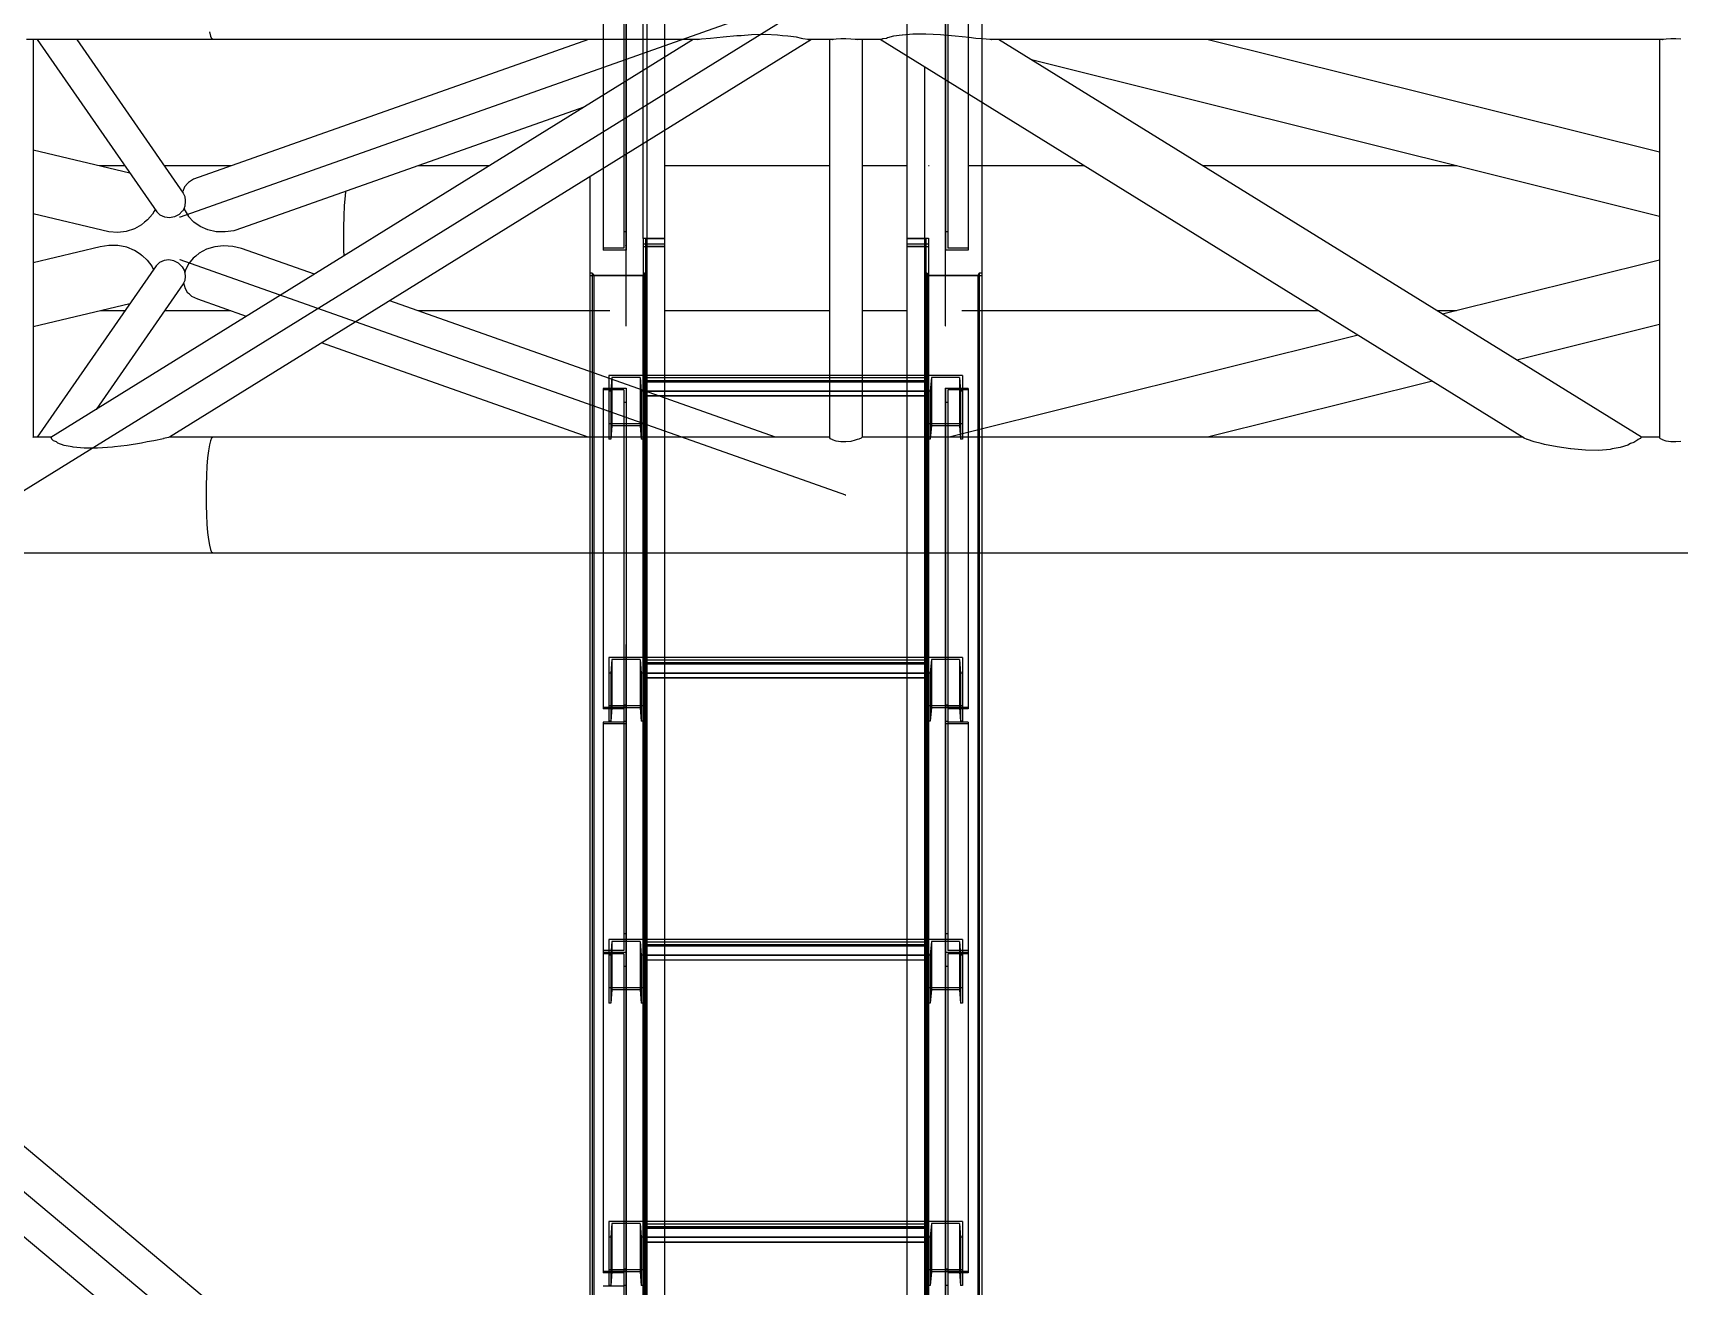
# Model space of a CAD drawing. Header units: millimetres. Extents: x 150209.93 to 150215.05, y 136675.65 to 136679.93.
# Drawn here: x 150211.0065 to 150211.1219, y 136676.7373 to 136676.8251 of the extents above; entities that cross this region are included whole.
import ezdxf

# ---------------------------------------------------------------- set-up
doc = ezdxf.new("R2010")
doc.units = ezdxf.units.MM
doc.header["$LTSCALE"] = 0.25
for name, pattern in [('CENTER', [50.8, 31.75, -6.35, 6.35, -6.35]), ('XKITLINE00', [0]), ('XKITLINE02', [4, 2, -2]), ('XKITLINE03', [6, 3, -1, 1, -1])]:
    doc.linetypes.add(name, pattern=pattern)

# ---------------------------------------------------------------- blocks, each defined once
blk = doc.blocks.new('çatıı')
at = {"color": 116, "linetype": 'XKITLINE02', "true_color": 0x136734}
for p, q in [((10605, 7540.27), (10605, 5898.21)), ((10605.85, 7540.13), (10605.85, 5898.35)), ((10704.15, 7540.13), (10704.15, 5898.35)), ((10705, 7540.27), (10705, 5898.21)), ((10586.3, 7532.54), (10586.3, 5921.85)), ((10587.15, 7532.54), (10587.15, 5888.14)), ((10587.68, 7532), (10587.68, 5887.3)), ((10604.92, 7532), (10604.92, 5887.3)), ((10605.45, 7532.54), (10605.45, 5888.14)), ((10703.7, 7532.54), (10703.69, 5960.34)), ((10704.55, 7532.54), (10704.54, 5888.14)), ((10705.08, 7532), (10705.07, 5887.3)), ((10722.31, 7532), (10722.31, 5887.3)), ((10722.85, 7532.54), (10722.84, 5888.14)), ((10612.5, 7484.98), (10612.5, 5900.19)), ((10697.5, 7470.57), (10697.5, 5900.19)), ((10606.3, 6010.57), (10606.3, 5888.14)), ((10612.5, 6010.57), (10612.5, 5938.07)), ((10697.5, 6010.57), (10697.5, 5964.17)), ((10723.69, 6010.57), (10723.69, 5888.14)), ((10598.21, 5988.18), (10598.21, 5896.84)), ((10599.01, 5988.18), (10599.01, 5896.2)), ((10710.99, 5988.18), (10710.99, 5896.2)), ((10711.79, 5988.18), (10711.79, 5896.84)), ((10591.01, 5982.46), (10591.01, 5896.2)), ((10718.99, 5982.46), (10718.99, 5896.2)), ((10599.01, 5902.56), (10598.21, 5902.56)), ((10605, 5900.27), (10605, 4257.26)), ((10612.5, 5900.27), (10605, 5900.27)), ((10612.5, 5900.27), (10605, 5900.27)), ((10606.3, 5898.21), (10605, 5898.21)), ((10612.5, 5900.19), (10605.85, 5900.13)), ((10612.5, 5900.15), (10605.85, 5900.07)), ((10605.85, 5900.07), (10605.85, 4257.47)), ((10612.5, 5898.3), (10605.85, 5898.35)), ((10612.5, 5900.27), (10612.5, 5898.21)), ((10612.5, 5900.27), (10612.5, 5900.19)), ((10612.5, 5898.3), (10612.5, 5898.21)), ((10705, 5900.27), (10697.5, 5900.27)), ((10697.5, 5900.27), (10697.5, 5897.39)), ((10705, 5900.27), (10697.5, 5900.27)), ((10697.5, 5900.27), (10697.5, 5900.19)), ((10704.15, 5900.13), (10697.5, 5900.19)), ((10704.15, 5900.07), (10697.5, 5900.15)), ((10704.15, 5898.35), (10697.5, 5898.3)), ((10705, 5898.21), (10703.69, 5898.21)), ((10704.15, 5900.07), (10704.15, 5856.9)), ((10704.15, 5898.21), (10704.15, 4257.47)), ((10705, 5900.27), (10705, 5887.43)), ((10705, 5898.21), (10705, 4257.26)), ((10710.99, 5902.56), (10710.99, 5896.2)), ((10711.79, 5902.56), (10710.99, 5902.56)), ((10711.79, 5902.56), (10711.79, 5896.84)), ((10598.21, 5896.84), (10591.01, 5896.84)), ((10599.01, 5896.2), (10591.01, 5896.2)), ((10606.3, 5897.26), (10605, 5897.26)), ((10606.3, 5897.46), (10605.85, 5897.47)), ((10612.5, 5897.39), (10612.5, 4260.15)), ((10697.5, 5897.39), (10697.5, 5858.38)), ((10697.5, 5897.26), (10697.5, 5789.97)), ((10704.15, 5897.47), (10703.69, 5897.46)), ((10705, 5897.26), (10703.69, 5897.26)), ((10718.99, 5896.2), (10710.99, 5896.2)), ((10718.99, 5896.84), (10711.79, 5896.84)), ((10718.99, 5896.84), (10718.99, 5896.2)), ((10586.3, 5888.14), (10586.3, 4204.83)), ((10587.15, 5888.14), (10586.3, 5888.14)), ((10587.15, 5888.14), (10586.3, 5888.14)), ((10587.15, 5888.14), (10587.15, 4205.79)), ((10587.15, 5888.14), (10587.68, 5887.3)), ((10587.15, 5888.14), (10587.68, 5887.3)), ((10587.68, 5887.3), (10587.69, 4203.68)), ((10604.92, 5887.3), (10587.68, 5887.3)), ((10604.92, 5887.3), (10587.68, 5887.3)), ((10605.45, 5888.14), (10604.92, 5887.3)), ((10605.45, 5888.14), (10604.92, 5887.3)), ((10604.92, 5887.3), (10604.92, 4186.75)), ((10605.45, 5888.14), (10605.45, 4187.82)), ((10606.3, 5888.14), (10605.45, 5888.14)), ((10606.3, 5888.14), (10605.45, 5888.14)), ((10606.3, 5888.14), (10606.3, 5887.19)), ((10703.7, 5888.14), (10703.69, 4320.34)), ((10704.54, 5888.14), (10703.69, 5888.14)), ((10704.55, 5888.14), (10703.7, 5888.14)), ((10704.55, 5888.14), (10704.54, 4258.3)), ((10704.54, 5888.14), (10705.07, 5887.3)), ((10704.55, 5888.14), (10705.08, 5887.3)), ((10705.08, 5887.3), (10705.07, 4257.8)), ((10722.31, 5887.3), (10705.07, 5887.3)), ((10722.31, 5887.3), (10705.08, 5887.3)), ((10722.85, 5888.14), (10722.31, 5887.3)), ((10722.84, 5888.14), (10722.31, 5887.3)), ((10722.31, 5887.3), (10722.31, 4257.8)), ((10722.85, 5888.14), (10722.84, 4258.3)), ((10723.69, 5888.14), (10722.84, 5888.14)), ((10723.7, 5888.14), (10722.85, 5888.14)), ((10723.7, 5888.14), (10723.7, 5887.19)), ((10586.3, 5853.61), (10586.3, 5789.97)), ((10593.02, 5852.2), (10593.02, 5846.76)), ((10605.02, 5852.2), (10593.02, 5852.2)), ((10605.02, 5852.2), (10605.02, 5844.95)), ((10612.5, 5852.2), (10605.02, 5852.2)), ((10605.02, 5852.2), (10605.02, 5846.76)), ((10681.74, 5852.2), (10670.34, 5852.2)), ((10705, 5852.2), (10697.5, 5852.2)), ((10705, 5852.2), (10705, 5835.32)), ((10705, 5852.2), (10705, 5846.76)), ((10717, 5852.2), (10705, 5852.2)), ((10705, 5852.2), (10705, 5844.95)), ((10717, 5852.2), (10717, 5835.32)), ((10717, 5852.2), (10717, 5846.76)), ((10591.01, 5847.67), (10591.01, 5847.18)), ((10599.01, 5847.67), (10591.01, 5847.67)), ((10591.01, 5847.67), (10591.01, 5735.36)), ((10598.21, 5847.18), (10591.01, 5847.18)), ((10593.02, 5851.23), (10593.02, 5830.57)), ((10593.7, 5846.76), (10593.02, 5846.76)), ((10593.02, 5846.76), (10593.02, 5829.88)), ((10594.08, 5851.51), (10593.7, 5846.76)), ((10593.7, 5846.76), (10593.7, 5829.88)), ((10603.95, 5851.51), (10594.08, 5851.51)), ((10594.08, 5851.51), (10594.08, 5834.63)), ((10598.21, 5847.18), (10598.21, 5842.76)), ((10598.21, 5847.18), (10598.21, 5730.94)), ((10599.01, 5847.67), (10599.01, 5842.76)), ((10599.01, 5847.67), (10599.01, 5730.94)), ((10603.95, 5851.51), (10604.34, 5846.76)), ((10603.95, 5851.51), (10603.95, 5834.63)), ((10605.02, 5846.76), (10604.34, 5846.76)), ((10604.34, 5846.76), (10604.34, 5829.88)), ((10705, 5851.35), (10605.02, 5851.35)), ((10612.5, 5850.39), (10605.02, 5850.39)), ((10705, 5849.86), (10605.02, 5849.86)), ((10605.02, 5847.38), (10605.02, 5830.57)), ((10705, 5846.76), (10605.02, 5846.76)), ((10605.02, 5846.76), (10605.02, 5829.88)), ((10705, 5846.66), (10605.02, 5846.66)), ((10606.3, 5846.54), (10606.3, 5789.97)), ((10681.74, 5850.39), (10670.34, 5850.39)), ((10705, 5850.39), (10697.5, 5850.39)), ((10705, 5846.76), (10705, 5830.57)), ((10705.68, 5846.76), (10705, 5846.76)), ((10706.06, 5851.51), (10705.68, 5846.76)), ((10705.68, 5846.76), (10705.68, 5829.88)), ((10706.06, 5851.51), (10706.06, 5834.63)), ((10715.93, 5851.51), (10706.06, 5851.51)), ((10710.99, 5847.67), (10710.99, 5730.94)), ((10718.99, 5847.67), (10710.99, 5847.67)), ((10711.79, 5847.18), (10711.79, 5730.94)), ((10718.99, 5847.18), (10711.79, 5847.18)), ((10715.93, 5851.51), (10715.93, 5834.63)), ((10715.93, 5851.51), (10716.32, 5846.76)), ((10716.32, 5846.76), (10716.32, 5829.88)), ((10717, 5846.76), (10716.32, 5846.76)), ((10717, 5846.76), (10717, 5830.57)), ((10718.99, 5847.67), (10718.99, 5735.36)), ((10599.01, 5842.76), (10598.21, 5842.76)), ((10705, 5845.06), (10605.02, 5845.06)), ((10612.5, 5844.95), (10605.02, 5844.95)), ((10612.5, 5844.35), (10612.5, 5789.97)), ((10681.74, 5844.95), (10670.34, 5844.95)), ((10705, 5844.95), (10697.5, 5844.95)), ((10711.79, 5842.76), (10710.99, 5842.76)), ((10605.02, 5835.32), (10593.02, 5835.32)), ((10594.08, 5834.63), (10593.7, 5829.88)), ((10603.95, 5834.63), (10594.08, 5834.63)), ((10603.95, 5834.63), (10604.34, 5829.88)), ((10705, 5835.32), (10705, 5829.88)), ((10717, 5835.32), (10705, 5835.32)), ((10706.06, 5834.63), (10705.68, 5829.88)), ((10715.93, 5834.63), (10706.06, 5834.63)), ((10715.93, 5834.63), (10716.32, 5829.88)), ((10717, 5835.32), (10717, 5829.88)), ((10593.7, 5829.88), (10593.02, 5829.88)), ((10605.02, 5829.88), (10604.34, 5829.88)), ((10703.69, 5830.57), (10703.69, 5789.97)), ((10705.68, 5829.88), (10705, 5829.88)), ((10717, 5829.88), (10716.32, 5829.88)), ((10723.69, 5833.43), (10723.69, 5789.97)), ((10593.02, 5753.34), (10593.02, 5747.91)), ((10605.02, 5753.34), (10593.02, 5753.34)), ((10593.02, 5753.34), (10593.02, 5735.85)), ((10593.7, 5747.91), (10593.02, 5747.91)), ((10593.02, 5747.91), (10593.02, 5731.02)), ((10594.08, 5752.65), (10593.7, 5747.91)), ((10593.7, 5747.91), (10593.7, 5731.02)), ((10603.95, 5752.65), (10594.08, 5752.65)), ((10594.08, 5752.65), (10594.08, 5735.77)), ((10603.95, 5752.65), (10604.34, 5747.91)), ((10603.95, 5752.65), (10603.95, 5735.77)), ((10605.02, 5747.91), (10604.34, 5747.91)), ((10604.34, 5747.91), (10604.34, 5731.02)), ((10605.02, 5753.34), (10605.02, 5746.1)), ((10612.5, 5753.34), (10605.02, 5753.34)), ((10605.02, 5753.34), (10605.02, 5747.91)), ((10605.02, 5753.34), (10605.02, 5736.46)), ((10705, 5752.49), (10605.02, 5752.49)), ((10612.5, 5751.53), (10605.02, 5751.53)), ((10705, 5751), (10605.02, 5751)), ((10705, 5747.91), (10605.02, 5747.91)), ((10605.02, 5747.91), (10605.02, 5731.02)), ((10705, 5747.8), (10605.02, 5747.8)), ((10705, 5753.34), (10697.5, 5753.34)), ((10705, 5751.53), (10697.5, 5751.53)), ((10705, 5753.34), (10705, 5736.46)), ((10705, 5753.34), (10705, 5747.91)), ((10717, 5753.34), (10705, 5753.34)), ((10705, 5753.34), (10705, 5746.1)), ((10705, 5747.91), (10705, 5731.02)), ((10705.68, 5747.91), (10705, 5747.91)), ((10706.06, 5752.65), (10705.68, 5747.91)), ((10705.68, 5747.91), (10705.68, 5731.02)), ((10706.06, 5752.65), (10706.06, 5735.77)), ((10715.93, 5752.65), (10706.06, 5752.65)), ((10715.93, 5752.65), (10715.93, 5735.77)), ((10715.93, 5752.65), (10716.32, 5747.91)), ((10716.32, 5747.91), (10716.32, 5731.02)), ((10717, 5747.91), (10716.32, 5747.91)), ((10717, 5753.34), (10717, 5736.46)), ((10717, 5753.34), (10717, 5747.91)), ((10717, 5747.91), (10717, 5731.02)), ((10705, 5746.2), (10605.02, 5746.2)), ((10612.5, 5746.1), (10605.02, 5746.1)), ((10705, 5746.1), (10697.5, 5746.1)), ((10605.02, 5736.46), (10593.02, 5736.46)), ((10599.01, 5736.69), (10598.21, 5736.69)), ((10598.21, 5736.69), (10598.21, 5730.76)), ((10598.21, 5736.69), (10598.21, 5650.62)), ((10599.01, 5736.69), (10599.01, 5730.1)), ((10599.01, 5736.69), (10599.01, 5649.96)), ((10605.02, 5736.46), (10605.02, 5731.02)), ((10705, 5736.46), (10705, 5731.02)), ((10717, 5736.46), (10705, 5736.46)), ((10710.99, 5736.69), (10710.99, 5649.96)), ((10711.79, 5736.69), (10710.99, 5736.69)), ((10711.79, 5736.69), (10711.79, 5650.62)), ((10717, 5736.46), (10717, 5731.02)), ((10599.01, 5735.85), (10591.01, 5735.85)), ((10598.21, 5735.36), (10591.01, 5735.36)), ((10598.21, 5730.76), (10591.01, 5730.76)), ((10591.01, 5730.76), (10591.01, 5730.1)), ((10591.01, 5730.76), (10591.01, 5649.96)), ((10593.7, 5731.02), (10593.02, 5731.02)), ((10594.08, 5735.77), (10593.7, 5731.02)), ((10603.95, 5735.77), (10594.08, 5735.77)), ((10599.01, 5730.94), (10598.21, 5730.94)), ((10603.95, 5735.77), (10604.34, 5731.02)), ((10605.02, 5731.02), (10604.34, 5731.02)), ((10705.68, 5731.02), (10705, 5731.02)), ((10706.06, 5735.77), (10705.68, 5731.02)), ((10715.93, 5735.77), (10706.06, 5735.77)), ((10710.99, 5735.85), (10710.99, 5730.94)), ((10718.99, 5735.85), (10710.99, 5735.85)), ((10711.79, 5730.94), (10710.99, 5730.94)), ((10711.79, 5735.36), (10711.79, 5730.94)), ((10718.99, 5735.36), (10711.79, 5735.36)), ((10718.99, 5730.76), (10711.79, 5730.76)), ((10715.93, 5735.77), (10716.32, 5731.02)), ((10717, 5731.02), (10716.32, 5731.02)), ((10718.99, 5735.85), (10718.99, 5735.36)), ((10718.99, 5730.76), (10718.99, 5649.96)), ((10599.01, 5730.1), (10591.01, 5730.1)), ((10718.99, 5730.1), (10710.99, 5730.1)), ((10599.01, 5656.54), (10598.21, 5656.54)), ((10710.99, 5656.54), (10710.99, 5649.96)), ((10711.79, 5656.54), (10710.99, 5656.54)), ((10711.79, 5656.54), (10711.79, 5650.62)), ((10598.21, 5650.62), (10591.01, 5650.62)), ((10599.01, 5649.96), (10591.01, 5649.96)), ((10591.01, 5649.96), (10591.01, 5649.47)), ((10599.01, 5649.96), (10591.01, 5649.96)), ((10591.01, 5649.96), (10591.01, 5537.64)), ((10593.02, 5654.49), (10593.02, 5649.05)), ((10605.02, 5654.49), (10593.02, 5654.49)), ((10593.02, 5654.49), (10593.02, 5637.6)), ((10594.08, 5653.79), (10593.7, 5649.05)), ((10603.95, 5653.79), (10594.08, 5653.79)), ((10594.08, 5653.79), (10594.08, 5636.91)), ((10599.01, 5649.96), (10599.01, 5533.22)), ((10603.95, 5653.79), (10604.34, 5649.05)), ((10603.95, 5653.79), (10603.95, 5636.91)), ((10605.02, 5654.49), (10605.02, 5649.05)), ((10605.02, 5654.49), (10605.02, 5637.6)), ((10605.02, 5654.49), (10605.02, 5647.24)), ((10612.5, 5654.49), (10605.02, 5654.49)), ((10705, 5653.63), (10605.02, 5653.63)), ((10612.5, 5652.68), (10605.02, 5652.68)), ((10705, 5652.15), (10605.02, 5652.15)), ((10705, 5654.49), (10697.5, 5654.49)), ((10705, 5652.68), (10697.5, 5652.68)), ((10705, 5654.49), (10705, 5637.6)), ((10705, 5654.49), (10705, 5649.05)), ((10717, 5654.49), (10705, 5654.49)), ((10705, 5654.49), (10705, 5647.24)), ((10706.06, 5653.79), (10705.68, 5649.05)), ((10706.06, 5653.79), (10706.06, 5636.91)), ((10715.93, 5653.79), (10706.06, 5653.79)), ((10718.99, 5649.96), (10710.99, 5649.96)), ((10710.99, 5649.96), (10710.99, 5533.22)), ((10718.99, 5649.96), (10710.99, 5649.96)), ((10718.99, 5650.62), (10711.79, 5650.62)), ((10715.93, 5653.79), (10715.93, 5636.91)), ((10715.93, 5653.79), (10716.32, 5649.05)), ((10717, 5654.49), (10717, 5637.6)), ((10717, 5654.49), (10717, 5649.05)), ((10718.99, 5650.62), (10718.99, 5649.96)), ((10718.99, 5649.96), (10718.99, 5537.64)), ((10598.21, 5649.47), (10591.01, 5649.47)), ((10593.7, 5649.05), (10593.02, 5649.05)), ((10593.02, 5649.05), (10593.02, 5632.17)), ((10593.7, 5649.05), (10593.7, 5632.17)), ((10598.21, 5649.47), (10598.21, 5645.05)), ((10598.21, 5649.47), (10598.21, 5533.22)), ((10599.01, 5645.05), (10598.21, 5645.05)), ((10605.02, 5649.05), (10604.34, 5649.05)), ((10604.34, 5649.05), (10604.34, 5632.17)), ((10605.02, 5649.05), (10605.02, 5632.17)), ((10705, 5649.05), (10605.02, 5649.05)), ((10705, 5648.95), (10605.02, 5648.95)), ((10705, 5647.34), (10605.02, 5647.34)), ((10612.5, 5647.24), (10605.02, 5647.24)), ((10705, 5647.24), (10697.5, 5647.24)), ((10705, 5649.05), (10705, 5632.17)), ((10705.68, 5649.05), (10705, 5649.05)), ((10705.68, 5649.05), (10705.68, 5632.17)), ((10711.79, 5645.05), (10710.99, 5645.05)), ((10711.79, 5649.47), (10711.79, 5533.22)), ((10718.99, 5649.47), (10711.79, 5649.47)), ((10716.32, 5649.05), (10716.32, 5632.17)), ((10717, 5649.05), (10716.32, 5649.05)), ((10717, 5649.05), (10717, 5632.17)), ((10593.02, 5637.6), (10593.02, 5632.17)), ((10605.02, 5637.6), (10593.02, 5637.6)), ((10594.08, 5636.91), (10593.7, 5632.17)), ((10603.95, 5636.91), (10594.08, 5636.91)), ((10599.01, 5637.6), (10599.01, 5538.13)), ((10603.95, 5636.91), (10604.34, 5632.17)), ((10605.02, 5637.6), (10605.02, 5632.17)), ((10705, 5637.6), (10705, 5632.17)), ((10717, 5637.6), (10705, 5637.6)), ((10706.06, 5636.91), (10705.68, 5632.17)), ((10715.93, 5636.91), (10706.06, 5636.91)), ((10715.93, 5636.91), (10716.32, 5632.17)), ((10717, 5637.6), (10717, 5632.17)), ((10593.7, 5632.17), (10593.02, 5632.17)), ((10605.02, 5632.17), (10604.34, 5632.17)), ((10705.68, 5632.17), (10705, 5632.17)), ((10717, 5632.17), (10716.32, 5632.17)), ((10593.02, 5555.63), (10593.02, 5550.19)), ((10605.02, 5555.63), (10593.02, 5555.63)), ((10593.02, 5555.63), (10593.02, 5538.13)), ((10594.08, 5554.94), (10593.7, 5550.19)), ((10603.95, 5554.94), (10594.08, 5554.94)), ((10594.08, 5554.94), (10594.08, 5538.05)), ((10603.95, 5554.94), (10604.34, 5550.19)), ((10603.95, 5554.94), (10603.95, 5538.05)), ((10605.02, 5555.63), (10605.02, 5550.19)), ((10605.02, 5555.63), (10605.02, 5538.75)), ((10605.02, 5555.63), (10605.02, 5548.38)), ((10612.5, 5555.63), (10605.02, 5555.63)), ((10705, 5554.78), (10605.02, 5554.78)), ((10612.5, 5553.82), (10605.02, 5553.82)), ((10705, 5553.29), (10605.02, 5553.29)), ((10705, 5555.63), (10697.5, 5555.63)), ((10705, 5553.82), (10697.5, 5553.82)), ((10705, 5555.63), (10705, 5538.75)), ((10705, 5555.63), (10705, 5550.19)), ((10717, 5555.63), (10705, 5555.63)), ((10705, 5555.63), (10705, 5548.38)), ((10706.06, 5554.94), (10705.68, 5550.19)), ((10706.06, 5554.94), (10706.06, 5538.05)), ((10715.93, 5554.94), (10706.06, 5554.94)), ((10715.93, 5554.94), (10715.93, 5538.05)), ((10715.93, 5554.94), (10716.32, 5550.19)), ((10717, 5555.63), (10717, 5538.75)), ((10717, 5555.63), (10717, 5550.19)), ((10593.7, 5550.19), (10593.02, 5550.19)), ((10593.02, 5550.19), (10593.02, 5533.31)), ((10593.7, 5550.19), (10593.7, 5533.31)), ((10605.02, 5550.19), (10604.34, 5550.19)), ((10604.34, 5550.19), (10604.34, 5533.31)), ((10605.02, 5550.19), (10605.02, 5533.31)), ((10705, 5550.19), (10605.02, 5550.19)), ((10705, 5550.09), (10605.02, 5550.09)), ((10705, 5548.48), (10605.02, 5548.48)), ((10612.5, 5548.38), (10605.02, 5548.38)), ((10705, 5548.38), (10697.5, 5548.38)), ((10705, 5550.19), (10705, 5533.31)), ((10705.68, 5550.19), (10705, 5550.19)), ((10705.68, 5550.19), (10705.68, 5533.31)), ((10716.32, 5550.19), (10716.32, 5533.31)), ((10717, 5550.19), (10716.32, 5550.19)), ((10717, 5550.19), (10717, 5533.31)), ((10599.01, 5538.13), (10591.01, 5538.13)), ((10598.21, 5537.64), (10591.01, 5537.64)), ((10605.02, 5538.75), (10593.02, 5538.75)), ((10594.08, 5538.05), (10593.7, 5533.31)), ((10603.95, 5538.05), (10594.08, 5538.05)), ((10599.01, 5538.97), (10598.21, 5538.97)), ((10598.21, 5538.97), (10598.21, 5533.05)), ((10598.21, 5538.97), (10598.21, 5452.9)), ((10599.01, 5538.97), (10599.01, 5532.39)), ((10599.01, 5538.97), (10599.01, 5452.24)), ((10603.95, 5538.05), (10604.34, 5533.31)), ((10605.02, 5538.75), (10605.02, 5533.31)), ((10705, 5538.75), (10705, 5533.31)), ((10717, 5538.75), (10705, 5538.75)), ((10706.06, 5538.05), (10705.68, 5533.31)), ((10715.93, 5538.05), (10706.06, 5538.05)), ((10710.99, 5538.97), (10710.99, 5452.24)), ((10711.79, 5538.97), (10710.99, 5538.97)), ((10710.99, 5538.13), (10710.99, 5533.22)), ((10718.99, 5538.13), (10710.99, 5538.13)), ((10711.79, 5538.97), (10711.79, 5452.9)), ((10711.79, 5537.64), (10711.79, 5533.22)), ((10718.99, 5537.64), (10711.79, 5537.64)), ((10715.93, 5538.05), (10716.32, 5533.31)), ((10717, 5538.75), (10717, 5533.31)), ((10718.99, 5538.13), (10718.99, 5537.64)), ((10598.21, 5533.05), (10591.01, 5533.05)), ((10593.7, 5533.31), (10593.02, 5533.31)), ((10599.01, 5533.22), (10598.21, 5533.22)), ((10605.02, 5533.31), (10604.34, 5533.31)), ((10705.68, 5533.31), (10705, 5533.31)), ((10711.79, 5533.22), (10710.99, 5533.22)), ((10717, 5533.31), (10716.32, 5533.31))]:
    blk.add_line(p, q, dxfattribs=at)
at = {"color": 1, "linetype": 'XKITLINE03'}
for p, q in [((10605, 5900.27), (10605, 7540.27)), ((10705, 7540.27), (10705, 5900.27)), ((10599, 5869.63), (10599, 7535.89)), ((10710.99, 5869.63), (10711, 7535.89)), ((10599.01, 5981.82), (10599.01, 5896.2)), ((10710.99, 5896.2), (10710.99, 5981.82)), ((10599, 4258.02), (10599, 5897.87)), ((10605, 4260.27), (10605, 5900.27)), ((10705, 5900.27), (10705, 4260.27)), ((10710.99, 4258.02), (10711, 5897.87)), ((10605.02, 5852.2), (10605.02, 5835.32)), ((10705, 5835.32), (10705, 5852.2)), ((10599.01, 5847.67), (10599.01, 5735.85)), ((10605.02, 5850.39), (10705, 5850.39)), ((10710.99, 5735.85), (10710.99, 5847.67)), ((10605.02, 5753.34), (10605.02, 5736.46)), ((10605.02, 5751.53), (10705, 5751.53)), ((10705, 5736.46), (10705, 5753.34)), ((10599.01, 5730.1), (10599.01, 5649.96)), ((10710.99, 5649.96), (10710.99, 5730.1)), ((10599.01, 5649.96), (10599.01, 5538.13)), ((10605.02, 5654.49), (10605.02, 5637.6)), ((10605.02, 5652.68), (10705, 5652.68)), ((10705, 5637.6), (10705, 5654.49)), ((10710.99, 5538.13), (10710.99, 5649.96)), ((10605.02, 5555.63), (10605.02, 5538.75)), ((10605.02, 5553.82), (10705, 5553.82)), ((10705, 5538.75), (10705, 5555.63))]:
    blk.add_line(p, q, dxfattribs=at)
at = {"color": 8, "linetype": 'CENTER'}
for p, q in [((10676.04, 5990.27), (10385.47, 5810.27)), ((10676.04, 5990.27), (10442.66, 5907.77)), ((10676.04, 5810.27), (10442.66, 5892.77)), ((10096.38, 5810.27), (11840, 4350.27))]:
    blk.add_line(p, q, dxfattribs=at)
at = {"color": 8, "linetype": 'XKITLINE00'}
for p, q in [((10454.1, 5969.97), (10388.82, 5969.97)), ((10391.17, 5969.97), (10391.17, 5830.55)), ((10392.62, 5969.97), (10434.48, 5909.57)), ((10622.55, 5969.97), (10397.31, 5830.44)), ((10406.47, 5969.97), (10443.8, 5916.13)), ((10664, 5969.97), (10439.01, 5830.6)), ((10585.86, 5969.97), (10447.36, 5921.02)), ((10452.93, 5972.69), (10453.3, 5971.2)), ((10453.3, 5971.2), (10453.7, 5970.28)), ((10453.3, 5971.2), (10453.7, 5970.28)), ((10454.1, 5969.97), (10453.7, 5970.28)), ((10454.1, 5969.97), (10453.7, 5970.28)), ((10624.79, 5969.97), (10454.1, 5969.97)), ((10623.39, 5969.93), (10623.19, 5969.97)), ((10624.04, 5969.88), (10623.39, 5969.93)), ((10625.47, 5970.06), (10624.04, 5969.88)), ((10624.3, 5969.94), (10624.14, 5969.97)), ((10624.43, 5969.93), (10624.3, 5969.94)), ((10628.66, 5970.3), (10625.47, 5970.06)), ((10633.1, 5970.85), (10628.66, 5970.3)), ((10637.88, 5971.25), (10633.1, 5970.85)), ((10639.43, 5971.33), (10637.88, 5971.25)), ((10642.97, 5971.62), (10639.43, 5971.33)), ((10647.83, 5971.74), (10642.97, 5971.62)), ((10652.11, 5971.56), (10647.83, 5971.74)), ((10653.84, 5971.33), (10652.11, 5971.56)), ((10655.76, 5971.19), (10653.84, 5971.33)), ((10658.8, 5970.76), (10655.76, 5971.19)), ((10660.52, 5970.3), (10658.8, 5970.76)), ((10661, 5970.26), (10660.52, 5970.3)), ((10662.74, 5970.01), (10661, 5970.26)), ((10663.05, 5969.88), (10662.74, 5970.01)), ((10671.69, 5969.97), (10662.82, 5969.97)), ((10662.9, 5969.97), (10662.85, 5969.96)), ((10663.83, 5969.96), (10663.05, 5969.88)), ((10670.34, 5969.97), (10670.34, 5830.38)), ((10670.62, 5969.94), (10670.5, 5969.97)), ((10671.26, 5969.9), (10670.62, 5969.94)), ((10671, 5969.95), (10670.9, 5969.97)), ((10671.36, 5969.93), (10671, 5969.95)), ((10671.43, 5969.94), (10671.26, 5969.9)), ((10672.69, 5970.1), (10671.43, 5969.94)), ((10674.28, 5970.19), (10672.69, 5970.1)), ((10676.04, 5970.2), (10674.28, 5970.19)), ((10677.81, 5970.13), (10676.04, 5970.2)), ((10679.39, 5969.99), (10677.81, 5970.13)), ((10679.99, 5969.9), (10679.39, 5969.99)), ((10688.65, 5969.97), (10679.5, 5969.97)), ((10680.33, 5969.94), (10679.88, 5969.92)), ((10680.66, 5969.93), (10679.99, 5969.9)), ((10680.83, 5969.97), (10680.33, 5969.94)), ((10681.24, 5969.97), (10680.66, 5969.93)), ((10681.74, 5969.97), (10681.74, 5830.54)), ((10913.89, 5830.31), (10688.12, 5969.97)), ((10688.37, 5969.91), (10688.15, 5969.97)), ((10688.48, 5969.9), (10688.37, 5969.91)), ((10689.09, 5970.18), (10688.48, 5969.9)), ((10690.31, 5970.38), (10689.09, 5970.18)), ((10690.62, 5970.57), (10690.31, 5970.38)), ((10692.78, 5971.1), (10690.62, 5970.57)), ((10695.79, 5971.46), (10692.78, 5971.1)), ((10695.88, 5971.49), (10695.79, 5971.46)), ((10699.58, 5971.83), (10695.88, 5971.49)), ((10704.09, 5971.87), (10699.58, 5971.83)), ((10709.2, 5971.59), (10704.09, 5971.87)), ((10710.42, 5971.46), (10709.2, 5971.59)), ((10714.34, 5971.2), (10710.42, 5971.46)), ((10719.28, 5970.71), (10714.34, 5971.2)), ((10721.64, 5970.38), (10719.28, 5970.71)), ((10723.57, 5970.25), (10721.64, 5970.38)), ((10726.86, 5969.95), (10723.57, 5970.25)), ((10962.68, 5969.97), (10726.56, 5969.97)), ((10727.21, 5969.9), (10726.86, 5969.95)), ((10727.68, 5969.97), (10726.94, 5969.94)), ((10728.64, 5969.97), (10727.21, 5969.9)), ((10955, 5830.55), (10729.61, 5969.97)), ((10961.33, 5930.45), (10802.65, 5969.97)), ((10961.33, 5969.97), (10961.33, 5830.37)), ((10961.61, 5969.94), (10961.48, 5969.97)), ((10962.25, 5969.9), (10961.61, 5969.94)), ((10961.99, 5969.95), (10961.89, 5969.97)), ((10962.35, 5969.92), (10961.99, 5969.95)), ((10962.42, 5969.94), (10962.25, 5969.9)), ((10963.68, 5970.1), (10962.42, 5969.94)), ((10965.27, 5970.18), (10963.68, 5970.1)), ((10967.03, 5970.2), (10965.27, 5970.18)), ((10968.79, 5970.13), (10967.03, 5970.2)), ((10961.33, 5907.99), (10741.17, 5962.82)), ((10584.25, 5946.25), (10464.51, 5903.92)), ((10425.07, 5923.15), (10391.17, 5931.23)), ((10423.32, 5925.67), (10414.48, 5925.67)), ((10460.54, 5925.67), (10437.18, 5925.67)), ((10447.36, 5921.02), (10445.58, 5919.89)), ((10551.04, 5925.67), (10526.05, 5925.67)), ((10605, 5925.67), (10604.73, 5925.67)), ((10670.34, 5925.67), (10612.5, 5925.67)), ((10697.5, 5925.67), (10681.74, 5925.67)), ((10705.28, 5925.67), (10705, 5925.67)), ((10759.73, 5925.67), (10718.99, 5925.67)), ((10890.32, 5925.67), (10801.22, 5925.67)), ((10443.62, 5916.75), (10443.52, 5916.57)), ((10443.52, 5916.57), (10443.52, 5916.53)), ((10444.25, 5918.38), (10443.62, 5916.75)), ((10443.8, 5916.13), (10444.13, 5915.41)), ((10444.13, 5915.41), (10444.33, 5915)), ((10445.35, 5919.59), (10444.25, 5918.38)), ((10445.58, 5919.89), (10445.35, 5919.59)), ((10500.49, 5915.2), (10500.25, 5911.81)), ((10500.64, 5916.69), (10500.49, 5915.2)), ((10433.55, 5909.78), (10433.05, 5908.81)), ((10433.95, 5910.35), (10433.55, 5909.78)), ((10435.72, 5908.41), (10434.48, 5909.57)), ((10443.44, 5909.77), (10442.34, 5908.67)), ((10443.6, 5909.92), (10443.44, 5909.77)), ((10443.99, 5910.6), (10443.6, 5909.92)), ((10444.31, 5911.61), (10443.99, 5910.6)), ((10444.07, 5910.85), (10444.37, 5910.07)), ((10444.47, 5913.28), (10444.31, 5911.61)), ((10444.33, 5915), (10444.5, 5913.46)), ((10444.37, 5910.07), (10444.47, 5909.93)), ((10444.5, 5913.46), (10444.47, 5913.28)), ((10444.47, 5909.93), (10445.65, 5907.92)), ((10500.25, 5911.81), (10500.07, 5908.12)), ((10417.73, 5902.53), (10391.17, 5908.86)), ((10426.66, 5903.63), (10423.83, 5902.73)), ((10429.14, 5905.01), (10426.66, 5903.63)), ((10430.22, 5905.96), (10429.14, 5905.01)), ((10431.29, 5906.77), (10430.22, 5905.96)), ((10433.05, 5908.81), (10431.29, 5906.77)), ((10437.28, 5907.7), (10435.72, 5908.41)), ((10439.02, 5907.5), (10437.28, 5907.7)), ((10440.76, 5907.83), (10439.02, 5907.5)), ((10442.34, 5908.67), (10440.76, 5907.83)), ((10445.65, 5907.92), (10447.42, 5906.12)), ((10447.42, 5906.12), (10447.5, 5906.02)), ((10449.72, 5904.43), (10447.5, 5906.02)), ((10452.37, 5903.28), (10449.72, 5904.43)), ((10464.51, 5903.92), (10461.55, 5902.96)), ((10499.97, 5904.25), (10499.93, 5900.27)), ((10500.07, 5908.12), (10499.97, 5904.25)), ((10420.81, 5902.36), (10417.73, 5902.53)), ((10423.83, 5902.73), (10420.81, 5902.36)), ((10455.32, 5902.63), (10452.37, 5903.28)), ((10458.44, 5902.53), (10455.32, 5902.63)), ((10461.55, 5902.96), (10458.44, 5902.53)), ((10499.93, 5900.27), (10499.97, 5896.3)), ((10414.62, 5897.35), (10391.17, 5891.76)), ((10417.75, 5897.83), (10414.62, 5897.35)), ((10420.91, 5897.77), (10417.75, 5897.83)), ((10423.95, 5897.17), (10420.91, 5897.77)), ((10426.73, 5896.06), (10423.95, 5897.17)), ((10429.09, 5894.5), (10426.73, 5896.06)), ((10429.09, 5894.5), (10429.34, 5894.25)), ((10431.19, 5892.63), (10429.34, 5894.25)), ((10431.19, 5892.63), (10432.75, 5890.5)), ((10437.04, 5892.52), (10435.48, 5891.81)), ((10438.78, 5892.72), (10437.04, 5892.52)), ((10440.52, 5892.4), (10438.78, 5892.72)), ((10442.1, 5891.57), (10440.52, 5892.4)), ((10447.31, 5893.38), (10445.66, 5891.38)), ((10448.17, 5894.05), (10447.31, 5893.38)), ((10449.4, 5895.12), (10448.17, 5894.05)), ((10451.93, 5896.47), (10449.4, 5895.12)), ((10454.82, 5897.34), (10451.93, 5896.47)), ((10457.95, 5897.68), (10454.82, 5897.34)), ((10461.15, 5897.48), (10457.95, 5897.68)), ((10464.26, 5896.75), (10461.15, 5897.48)), ((10489.78, 5887.73), (10464.26, 5896.75)), ((10499.97, 5896.3), (10500.03, 5894.08)), ((10961.33, 5892.61), (10885.29, 5873.67)), ((10434.26, 5890.65), (10392.61, 5830.57)), ((10432.75, 5890.5), (10432.78, 5890.44)), ((10432.78, 5890.44), (10433.39, 5889.4)), ((10435.48, 5891.81), (10434.26, 5890.65)), ((10443.25, 5890.44), (10442.1, 5891.57)), ((10443.37, 5890.33), (10443.25, 5890.44)), ((10443.37, 5890.33), (10444.24, 5888.85)), ((10444.24, 5888.85), (10444.28, 5888.65)), ((10444.28, 5888.65), (10444.42, 5887.19)), ((10444.45, 5887.04), (10444.29, 5885.5)), ((10444.53, 5889.2), (10444.31, 5888.35)), ((10444.42, 5887.19), (10444.45, 5887.04)), ((10445.15, 5890.26), (10444.53, 5889.2)), ((10445.66, 5891.38), (10445.15, 5890.26)), ((10443.73, 5884.32), (10413.21, 5840.3)), ((10443.84, 5884.53), (10443.73, 5884.32)), ((10444.09, 5885.07), (10443.84, 5884.53)), ((10443.9, 5884.66), (10444.24, 5883.5)), ((10444.29, 5885.5), (10444.09, 5885.07)), ((10444.24, 5883.5), (10444.32, 5882.9)), ((10444.32, 5882.9), (10445.32, 5881.23)), ((10445.96, 5880.7), (10445.32, 5881.23)), ((10446.82, 5879.91), (10445.96, 5880.7)), ((10425.01, 5877.31), (10391.17, 5869.25)), ((10423.32, 5874.87), (10414.77, 5874.87)), ((10460.46, 5874.87), (10437.18, 5874.87)), ((10448.89, 5878.96), (10446.82, 5879.91)), ((10465.92, 5872.94), (10448.89, 5878.96)), ((10651.46, 5830.57), (10516.17, 5878.4)), ((10593.3, 5874.87), (10526.14, 5874.87)), ((10605, 5874.87), (10604.73, 5874.87)), ((10670.34, 5874.87), (10612.5, 5874.87)), ((10697.5, 5874.87), (10681.74, 5874.87)), ((10705.28, 5874.87), (10705, 5874.87)), ((10841.85, 5874.87), (10716.71, 5874.87)), ((10890.12, 5874.87), (10883.34, 5874.87)), ((10961.33, 5870.04), (10911.3, 5857.58)), ((10585.78, 5830.57), (10492.3, 5863.62)), ((10855.71, 5866.31), (10712.24, 5830.57)), ((10881.72, 5850.22), (10802.86, 5830.57)), ((10391.17, 5830.55), (10391.03, 5830.52)), ((10397.52, 5830.57), (10391.17, 5830.57)), ((10397.31, 5830.44), (10397.61, 5830.08)), ((10397.6, 5830.06), (10398.3, 5829.33)), ((10399.36, 5828.94), (10398.3, 5829.33)), ((10399.81, 5828.54), (10399.36, 5828.94)), ((10431.08, 5828.94), (10429.19, 5828.52)), ((10433.48, 5829.32), (10431.08, 5828.94)), ((10436.81, 5830.05), (10433.48, 5829.32)), ((10436.91, 5830.08), (10436.81, 5830.05)), ((10438.61, 5830.44), (10436.91, 5830.08)), ((10438.99, 5830.63), (10438.61, 5830.44)), ((10454.11, 5830.57), (10438.88, 5830.57)), ((10439.01, 5830.6), (10438.93, 5830.6)), ((10439.01, 5830.6), (10438.99, 5830.63)), ((10453.31, 5829.35), (10452.94, 5827.86)), ((10453.31, 5829.35), (10452.94, 5827.86)), ((10453.7, 5830.27), (10453.31, 5829.35)), ((10453.7, 5830.27), (10453.31, 5829.35)), ((10454.11, 5830.57), (10453.7, 5830.27)), ((10454.11, 5830.57), (10453.7, 5830.27)), ((10670.34, 5830.57), (10454.11, 5830.57)), ((10670.34, 5830.38), (10670.62, 5830.01)), ((10671.26, 5829.76), (10670.62, 5830.01)), ((10671.43, 5829.64), (10671.26, 5829.76)), ((10672.69, 5829.2), (10671.43, 5829.64)), ((10674.28, 5828.96), (10672.69, 5829.2)), ((10676.04, 5828.93), (10674.28, 5828.96)), ((10677.81, 5829.12), (10676.04, 5828.93)), ((10679.39, 5829.5), (10677.81, 5829.12)), ((10679.99, 5829.76), (10679.39, 5829.5)), ((10680.66, 5829.92), (10679.99, 5829.76)), ((10681.47, 5830.27), (10680.66, 5829.92)), ((10681.64, 5830.51), (10681.47, 5830.27)), ((10681.74, 5830.54), (10681.64, 5830.51)), ((10913.47, 5830.57), (10681.74, 5830.57)), ((10914.86, 5829.8), (10913.89, 5830.31)), ((10915.03, 5829.76), (10914.86, 5829.8)), ((10917.39, 5828.96), (10915.03, 5829.76)), ((10919.81, 5828.42), (10917.39, 5828.96)), ((10952.29, 5828.77), (10951.14, 5828.42)), ((10953.7, 5829.62), (10952.29, 5828.77)), ((10953.76, 5829.76), (10953.7, 5829.62)), ((10954.68, 5830.19), (10953.76, 5829.76)), ((10954.72, 5830.51), (10954.68, 5830.19)), ((10955, 5830.55), (10954.72, 5830.51)), ((10961.33, 5830.57), (10954.96, 5830.57)), ((10961.33, 5830.37), (10961.61, 5830.01)), ((10962.25, 5829.76), (10961.61, 5830.01)), ((10962.42, 5829.64), (10962.25, 5829.76)), ((10963.68, 5829.2), (10962.42, 5829.64)), ((10965.27, 5828.96), (10963.68, 5829.2)), ((10967.03, 5828.93), (10965.27, 5828.96)), ((10968.79, 5829.12), (10967.03, 5828.93)), ((10402.05, 5827.72), (10399.81, 5828.54)), ((10404.87, 5827.22), (10402.05, 5827.72)), ((10405.22, 5827.12), (10404.87, 5827.22)), ((10409.04, 5826.7), (10405.22, 5827.12)), ((10413.69, 5826.7), (10409.04, 5826.7)), ((10418.93, 5827.12), (10413.69, 5826.7)), ((10419.67, 5827.22), (10418.93, 5827.12)), ((10424.15, 5827.71), (10419.67, 5827.22)), ((10429.19, 5828.52), (10424.15, 5827.71)), ((10452.32, 5823.32), (10452.08, 5820.42)), ((10452.6, 5825.83), (10452.32, 5823.32)), ((10452.94, 5827.86), (10452.6, 5825.83)), ((10920.95, 5828.09), (10919.81, 5828.42)), ((10925.47, 5827.16), (10920.95, 5828.09)), ((10930.11, 5826.52), (10925.47, 5827.16)), ((10930.28, 5826.49), (10930.11, 5826.52)), ((10935.34, 5825.99), (10930.28, 5826.49)), ((10940, 5825.94), (10935.34, 5825.99)), ((10944.02, 5826.33), (10940, 5825.94)), ((10944.75, 5826.52), (10944.02, 5826.33)), ((10947.49, 5826.98), (10944.75, 5826.52)), ((10950.23, 5827.85), (10947.49, 5826.98)), ((10951.14, 5828.42), (10950.23, 5827.85)), ((10451.91, 5817.22), (10451.8, 5813.8)), ((10452.08, 5820.42), (10451.91, 5817.22)), ((10451.8, 5813.8), (10451.77, 5810.27)), ((10451.77, 5810.27), (10451.8, 5806.75)), ((10451.8, 5806.75), (10451.91, 5803.33)), ((10451.91, 5803.33), (10452.08, 5800.12)), ((10452.08, 5800.12), (10452.32, 5797.23)), ((10452.32, 5797.23), (10452.6, 5794.72)), ((10452.6, 5794.72), (10452.94, 5792.69)), ((10454.11, 5789.97), (10136.04, 5789.97)), ((10968.19, 5096.16), (10139.6, 5789.97)), ((10452.94, 5792.69), (10453.31, 5791.2)), ((10452.94, 5792.69), (10453.31, 5791.2)), ((10453.31, 5791.2), (10453.7, 5790.28)), ((10453.31, 5791.2), (10453.7, 5790.28)), ((10454.11, 5789.97), (10453.7, 5790.28)), ((10454.11, 5789.97), (10453.7, 5790.28)), ((11718.61, 5789.97), (10454.11, 5789.97)), ((10949.21, 5080.27), (10107.85, 5784.79))]:
    blk.add_line(p, q, dxfattribs=at)
at = {"color": 7, "linetype": 'XKITLINE00'}
for p, q in [((10697.5, 5964.17), (10697.5, 5898.21)), ((10703.69, 5960.34), (10703.69, 5887.19)), ((10723.69, 5947.97), (10723.69, 5887.19)), ((10606.3, 5934.23), (10606.3, 5887.19)), ((10612.5, 5938.07), (10612.5, 5898.21)), ((10586.3, 5921.85), (10586.3, 5887.19)), ((10612.5, 5898.21), (10606.3, 5898.21)), ((10612.5, 5898.21), (10612.5, 5897.39)), ((10697.5, 5898.21), (10697.5, 5897.26)), ((10703.69, 5898.21), (10697.5, 5898.21)), ((10612.5, 5897.39), (10606.3, 5897.46)), ((10612.5, 5897.26), (10606.3, 5897.26)), ((10612.5, 5897.39), (10612.5, 5844.35)), ((10703.69, 5897.46), (10697.5, 5897.39)), ((10697.5, 5897.26), (10697.5, 5830.57)), ((10703.69, 5897.26), (10697.5, 5897.26)), ((10586.3, 5887.19), (10586.3, 5853.61)), ((10606.3, 5887.19), (10586.3, 5887.19)), ((10606.3, 5887.19), (10586.3, 5887.19)), ((10606.3, 5887.19), (10606.3, 5846.54)), ((10703.7, 5887.19), (10703.69, 5830.57)), ((10723.69, 5887.19), (10703.69, 5887.19)), ((10723.7, 5887.19), (10703.7, 5887.19)), ((10723.7, 5887.19), (10723.69, 5833.43)), ((10670.34, 5852.2), (10612.5, 5852.2)), ((10697.5, 5852.2), (10681.74, 5852.2)), ((10670.34, 5850.39), (10612.5, 5850.39)), ((10697.5, 5850.39), (10681.74, 5850.39)), ((10670.34, 5844.95), (10612.5, 5844.95)), ((10697.5, 5844.95), (10681.74, 5844.95)), ((10586.3, 5789.97), (10586.3, 5415.93)), ((10606.3, 5789.97), (10606.3, 5399.19)), ((10612.5, 5789.97), (10612.5, 5394)), ((10697.5, 5789.97), (10697.5, 5322.83)), ((10703.69, 5789.97), (10703.69, 5317.64)), ((10723.69, 5789.97), (10723.69, 5300.89)), ((10697.5, 5753.34), (10612.5, 5753.34)), ((10697.5, 5751.53), (10612.5, 5751.53)), ((10697.5, 5746.1), (10612.5, 5746.1)), ((10697.5, 5654.49), (10612.5, 5654.49)), ((10697.5, 5652.68), (10612.5, 5652.68)), ((10697.5, 5647.24), (10612.5, 5647.24)), ((10697.5, 5555.63), (10612.5, 5555.63)), ((10697.5, 5553.82), (10612.5, 5553.82)), ((10697.5, 5548.38), (10612.5, 5548.38))]:
    blk.add_line(p, q, dxfattribs=at)
at = {"color": 8, "linetype": 'XKITLINE00'}
for centre in [(10442.66, 5907.77), (10442.66, 5892.77), (10676.04, 5810.27)]:
    blk.add_circle(centre, 0.05, dxfattribs=at)
at = {"color": 1, "linetype": 'XKITLINE00'}
for centre in [(10599, 5897.87), (10605, 5900.27), (10605, 5900.27), (10705, 5900.27), (10705, 5900.27), (10711, 5897.87), (10599.01, 5896.2), (10710.99, 5896.2), (10599, 5869.63), (10710.99, 5869.63), (10605.02, 5852.2), (10705, 5852.2), (10599.01, 5847.67), (10605.02, 5850.39), (10705, 5850.39), (10710.99, 5847.67), (10605.02, 5835.32), (10705, 5835.32), (10605.02, 5753.34), (10605.02, 5751.53), (10705, 5753.34), (10705, 5751.53), (10605.02, 5736.46), (10705, 5736.46), (10599.01, 5735.85), (10710.99, 5735.85), (10599.01, 5730.1), (10710.99, 5730.1), (10599.01, 5649.96), (10599.01, 5649.96), (10605.02, 5654.49), (10605.02, 5652.68), (10705, 5654.49), (10705, 5652.68), (10710.99, 5649.96), (10710.99, 5649.96), (10605.02, 5637.6), (10705, 5637.6), (10605.02, 5555.63), (10605.02, 5553.82), (10705, 5555.63), (10705, 5553.82), (10599.01, 5538.13), (10605.02, 5538.75), (10705, 5538.75), (10710.99, 5538.13)]:
    blk.add_circle(centre, 0.05, dxfattribs=at)

msp = doc.modelspace()

# ---------------------------------------------------------------- block references
at = {"xscale": 0.0002000170049888334, "yscale": 0.0002000170049888334, "zscale": 0.0002000170049888334}
msp.add_blockref('çatıı', (150208.92807, 136675.63059), dxfattribs=at)

doc.saveas('drawing.dxf')
